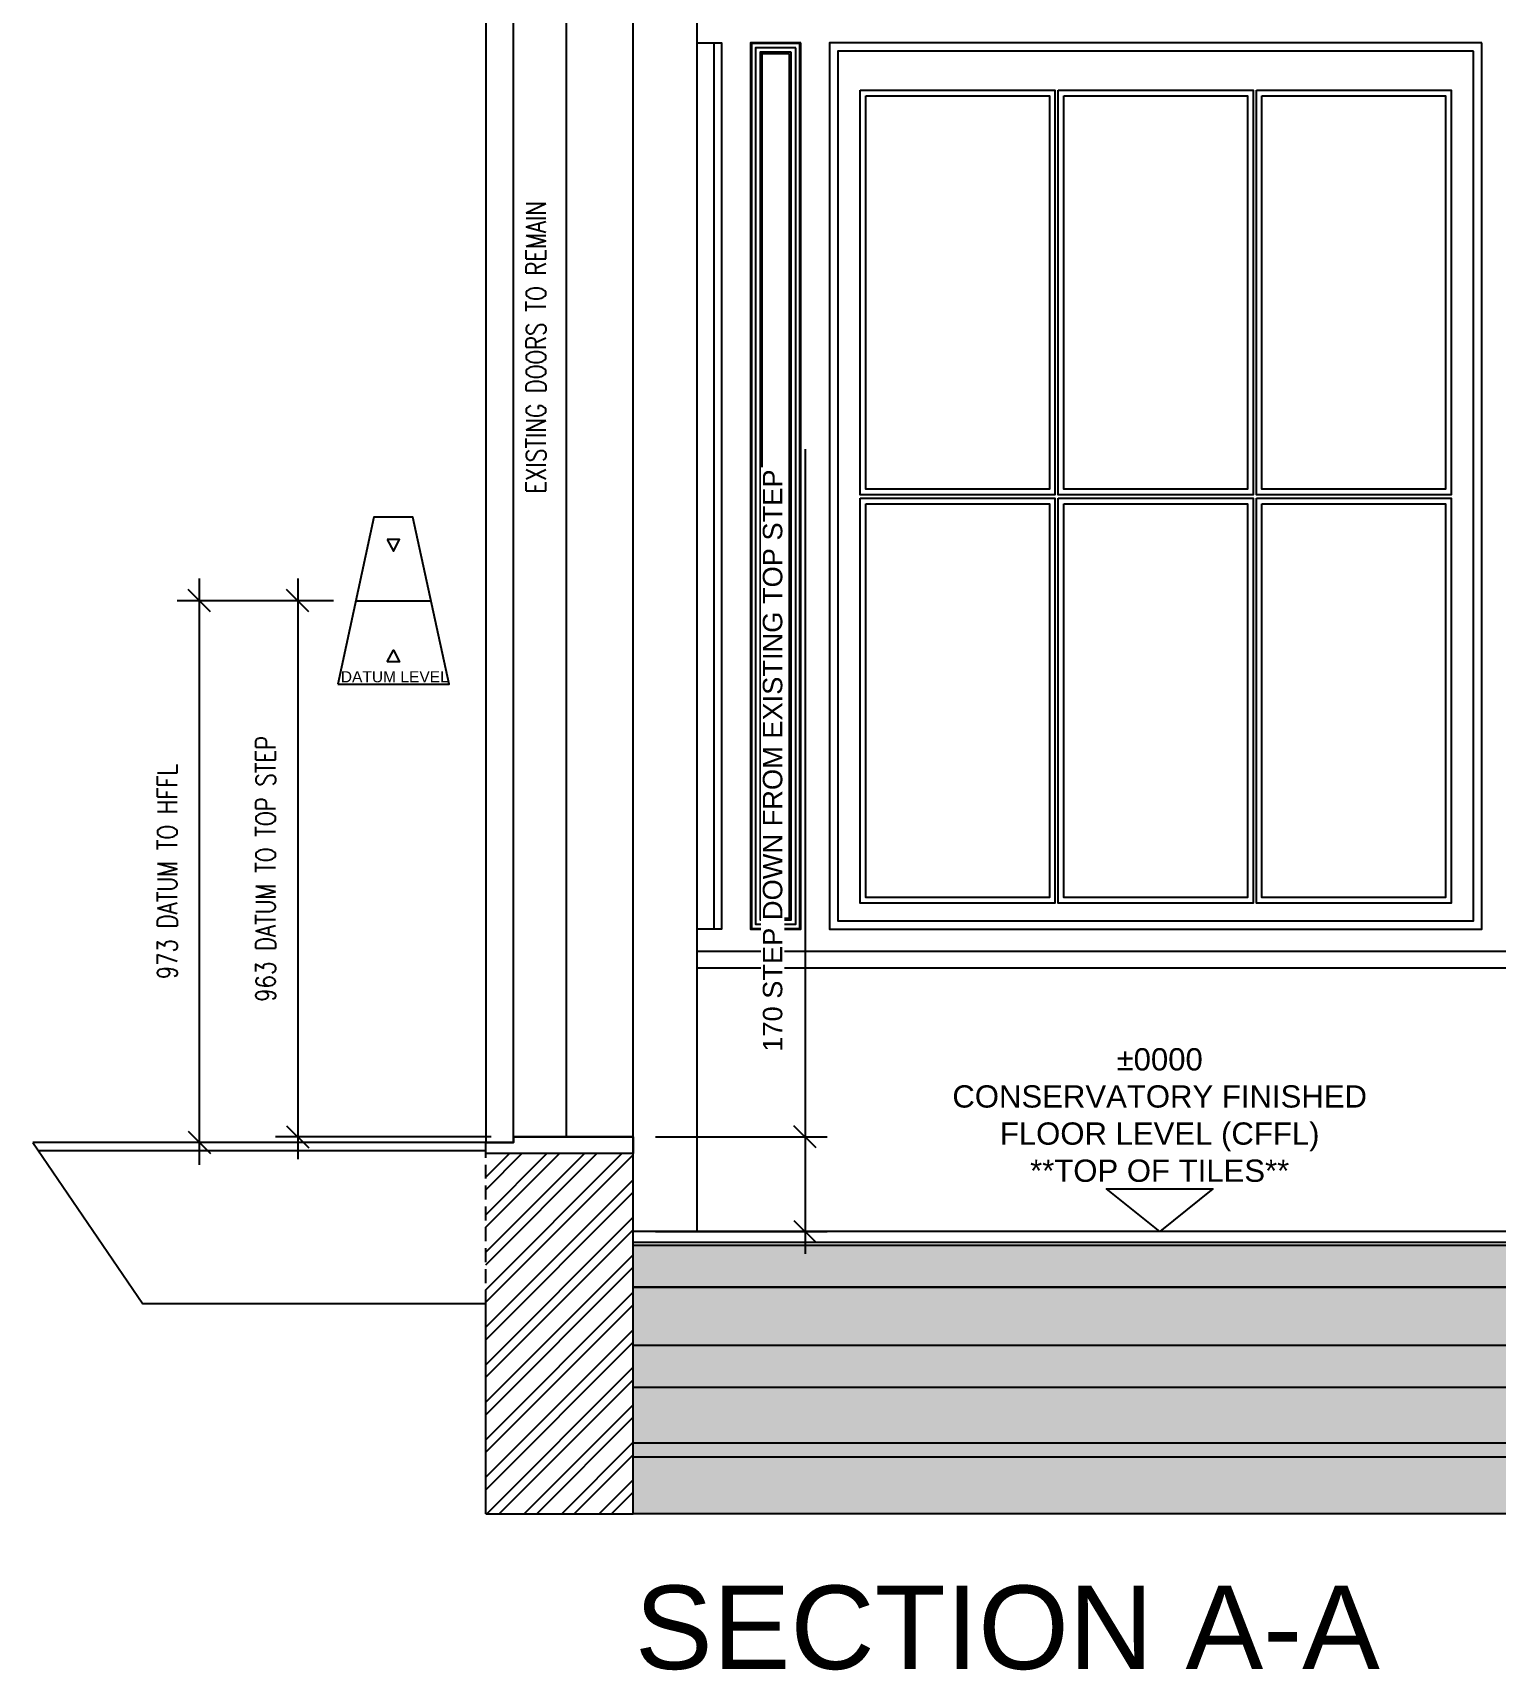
# Model space of a CAD drawing. Header units: millimetres. Extents: x -38686 to 870903, y -23218 to 232707.
# Drawn here: x 52989 to 55619, y 57694 to 60635 of the extents above; entities that cross this region are included whole.
import ezdxf

# ---------------------------------------------------------------- set-up
doc = ezdxf.new("R2010")
doc.units = ezdxf.units.MM
doc.header["$LTSCALE"] = 10
doc.header["$PDMODE"] = 35
doc.header["$PDSIZE"] = 50
for name, pattern in [('CENTER', [50.8, 31.75, -6.35, 6.35, -6.35]), ('CENTER2', [1.125, 0.75, -0.125, 0.125, -0.125]), ('HIDDEN', [0.375, 0.25, -0.125]), ('HIDDENX2', [0.75, 0.5, -0.25])]:
    doc.linetypes.add(name, pattern=pattern)
for name, color, linetype in [('02 - Notes & Text', 251, 'Continuous'), ('03 - Datum', 11, 'CENTER2'), ('10 - Frame Outline', 142, 'Continuous'), ('40 - Detail Outline', 142, 'Continuous'), ('41 - Detail', 7, 'Continuous'), ('42 - Detail Hatch', 7, 'Continuous'), ('44 - Detail Text', 7, 'Continuous')]:
    doc.layers.add(name, color=color, linetype=linetype)
doc.styles.add('1-20', font='romans.shx', dxfattribs={"width": 0.8, "height": 35})
doc.styles.add('CGBOLD', font='arialbd.ttf')
doc.linetypes.add('BATTING', pattern='A,0.00254,-2.54,[134,ltypeshp.shx,S=2.54,R=0,X=-2.54,Y=0],-5.08,[134,ltypeshp.shx,S=2.54,R=180,X=2.54,Y=0],-2.54', length=10.16254)
doc.dimstyles.new('1-20', dxfattribs={"dimtxt": 35, "dimasz": 40, "dimexe": 40, "dimexo": 40, "dimgap": 40, "dimtad": 1, "dimdec": 0, "dimzin": 0, "dimdsep": 46, "dimtxsty": '1-20', "dimblk": 'OBLIQUE', "dimcen": 40, "dimdle": 40, "dimclrd": 251, "dimclre": 251, "dimclrt": 251, "dimadec": 0, "dimazin": 0, "dimtfac": 1, "dimtdec": 0, "dimtix": 1, "dimtmove": 1, "dimatfit": 3, "dimfxl": 1, "dimtolj": 1, "dimtzin": 0, "dimlwd": 25, "dimarcsym": 0})
doc.dimstyles.new('1-20 Roundoff', dxfattribs={"dimtxt": 40, "dimasz": 40, "dimexe": 40, "dimexo": 40, "dimgap": 40, "dimtad": 1, "dimdsep": 46, "dimtxsty": '1-20', "dimblk": 'OBLIQUE', "dimcen": 40, "dimdle": 40, "dimclrd": 251, "dimclre": 251, "dimclrt": 251, "dimazin": 2, "dimtfac": 1, "dimtix": 1, "dimtmove": 1, "dimatfit": 3, "dimfxl": 1, "dimtolj": 1, "dimtzin": 0, "dimlwd": 25, "dimarcsym": 0})

# ---------------------------------------------------------------- blocks, each defined once
blk = doc.blocks.new('_Oblique')
at = {"color": 0, "linetype": 'ByBlock', "lineweight": -2}
blk.add_line((-0.5, -0.5), (0.5, 0.5), dxfattribs=at)
blk = doc.blocks.new('*D2402')
at = {"layer": '44 - Detail Text', "color": 251, "lineweight": 25, "ltscale": 10, "transparency": 16777216}
for p, q in [((54376.5, 59886.9), (54376.5, 58651.8)), ((54376.5, 58691.8), (54376.5, 58441.8))]:
    blk.add_line(p, q, dxfattribs=at)
at = {"layer": '44 - Detail Text', "color": 251, "lineweight": -2, "ltscale": 10, "transparency": 16777216}
for p, q in [((54107.6, 58651.8), (54416.5, 58651.8)), ((54107.6, 58481.8), (54416.5, 58481.8))]:
    blk.add_line(p, q, dxfattribs=at)
at = {"layer": 'Defpoints', "color": 0, "ltscale": 10, "transparency": 16777216}
for p in [(54067.6, 58651.8), (54067.6, 58481.8), (54376.5, 58481.8)]:
    blk.add_point(p, dxfattribs=at)
at = {"layer": '44 - Detail Text', "color": 251, "lineweight": 25, "ltscale": 10, "transparency": 16777216, "xscale": 40, "yscale": 40, "zscale": 40}
for p, rotation in [((54376.5, 58651.8), 90), ((54376.5, 58481.8), 270)]:
    blk.add_blockref('_Oblique', p, dxfattribs=dict(at, rotation=rotation))
at = {"layer": '44 - Detail Text', "color": 251, "ltscale": 10, "transparency": 16777216, "insert": (54318.4, 59327.6), "char_height": 35, "attachment_point": 5, "rotation": 90, "style": '1-20', "bg_fill": 3, "box_fill_scale": 1.1, "bg_fill_color": 256, "bg_fill_true_color": 13158600, "bg_fill_transparency": 0}
blk.add_mtext('\\A1;{\\fArial|b0|i0|c0|p34;\\W1;\\C3;170 STEP DOWN FROM EXISTING TOP STEP}', dxfattribs=at)
blk = doc.blocks.new('*D2409')
at = {"layer": '44 - Detail Text', "color": 251, "lineweight": 25, "ltscale": 10, "transparency": 16777216}
blk.add_line((53464.8, 59654.8), (53464.8, 58611.8), dxfattribs=at)
at = {"layer": '44 - Detail Text', "color": 251, "lineweight": -2, "ltscale": 10, "transparency": 16777216}
for p, q in [((53529.3, 59614.8), (53424.8, 59614.8)), ((53812.6, 58651.8), (53424.8, 58651.8))]:
    blk.add_line(p, q, dxfattribs=at)
at = {"layer": 'Defpoints', "color": 0, "ltscale": 10, "transparency": 16777216}
for p in [(53569.3, 59614.8), (53464.8, 58651.8), (53852.6, 58651.8)]:
    blk.add_point(p, dxfattribs=at)
at = {"layer": '44 - Detail Text', "color": 251, "lineweight": 25, "ltscale": 10, "transparency": 16777216, "xscale": 40, "yscale": 40, "zscale": 40}
for p, rotation in [((53464.8, 59614.8), 90), ((53464.8, 58651.8), 270)]:
    blk.add_blockref('_Oblique', p, dxfattribs=dict(at, rotation=rotation))
at = {"layer": '44 - Detail Text', "color": 251, "ltscale": 10, "transparency": 16777216, "insert": (53407.3, 59133.3), "char_height": 35, "attachment_point": 5, "rotation": 90, "style": '1-20'}
blk.add_mtext('\\A1;963 DATUM TO TOP STEP', dxfattribs=at)
blk = doc.blocks.new('*D2410')
at = {"layer": '44 - Detail Text', "color": 251, "lineweight": 25, "ltscale": 10, "transparency": 16777216}
blk.add_line((53287.9, 59654.8), (53287.9, 58601.8), dxfattribs=at)
at = {"layer": '44 - Detail Text', "color": 251, "lineweight": -2, "ltscale": 10, "transparency": 16777216}
for p, q in [((53529.3, 59614.8), (53247.9, 59614.8)), ((53762.6, 58641.8), (53247.9, 58641.8))]:
    blk.add_line(p, q, dxfattribs=at)
at = {"layer": 'Defpoints', "color": 0, "ltscale": 10, "transparency": 16777216}
for p in [(53569.3, 59614.8), (53287.9, 58641.8), (53802.6, 58641.8)]:
    blk.add_point(p, dxfattribs=at)
at = {"layer": '44 - Detail Text', "color": 251, "lineweight": 25, "ltscale": 10, "transparency": 16777216, "xscale": 40, "yscale": 40, "zscale": 40}
for p, rotation in [((53287.9, 59614.8), 90), ((53287.9, 58641.8), 270)]:
    blk.add_blockref('_Oblique', p, dxfattribs=dict(at, rotation=rotation))
at = {"layer": '44 - Detail Text', "color": 251, "ltscale": 10, "transparency": 16777216, "insert": (53230.4, 59128.3), "char_height": 35, "attachment_point": 5, "rotation": 90, "style": '1-20'}
blk.add_mtext('\\A1;973 DATUM TO HFFL', dxfattribs=at)

msp = doc.modelspace()

# ---------------------------------------------------------------- hatches: boundary and pattern name
h = msp.add_hatch()
h.set_pattern_fill('ANSI32', color=250, scale=5, style=0)
h.set_pattern_definition([(45, (-27907.534, 44961.77), (-33.67596, 33.67596), []), (45, (-27885.083, 44961.77), (-33.67596, 33.67596), [])])
h.paths.add_polyline_path([(53802.638, 58351.822), (53802.638, 57974.822), (54067.638, 57974.822), (54067.638, 58381.822), (54067.638, 58621.822), (53802.638, 58621.822)])
h = msp.add_hatch()
h.set_pattern_fill('AR-CONC', color=250, scale=0.3, angle=90, style=0)
h.set_pattern_definition([(140, (3877.48, 62339.05), (4.781726, 54.6554), [5.715, -62.865]), (85, (3877.48, 62339.05), (-57.317054, -10.573026), [4.572, -50.292175]), (190.45144, (3877.88, 62343.603), (-52.535326, 44.082374), [4.857, -53.427073]), (136.1842, (3862.24, 62339.05), (12.6127, 81.32371), [8.5725, -94.2975]), (186.63556, (3863.29, 62345.826), (-74.22784, 71.22124), [7.28551, -80.14068]), (81.18415, (3862.24, 62339.05), (-74.22784, 71.22124), [6.85799, -75.43792]), (111, (3866.05, 62346.67), (30.67956, 45.484317), [5.715, -62.865]), (56, (3866.05, 62346.67), (-55.25639, 18.54061), [4.572, -50.292]), (161.45145, (3868.61, 62350.46), (-24.57683, 64.024926), [4.857, -53.42698]), (127.5, (3877.481, 62339.049), (-25.366512, 0.926581), [0, -49.6824, 0, -51.054, 0, -50.4825]), (97.5, (3877.48, 62339.05), (-30.054172, 20.045899), [0, -29.1084, 0, -48.5394, 0, -19.2405]), (57.5, (3877.481, 62322.056), (1.718623, 40.6771786), [0, -19.05, 0, -59.436, 0, -78.867]), (47.5, (3877.48, 62314.436), (-7.627947, 44.438754), [0, -24.765, 0, -39.4716, 0, -56.007])])
h.paths.add_polyline_path([(56899.638, 58076.822), (56899.638, 58201.822), (54067.638, 58201.822), (54067.638, 58076.822)])
at = {"layer": '10 - Frame Outline'}
h = msp.add_hatch(dxfattribs=at)
h.set_pattern_fill('GRAVEL', color=250, scale=2, style=0)
h.set_pattern_definition([(228.0127875, (178790.012, 91755.217), (-406.40000003, -457.19999997), [6.834429, -676.609673]), (184.969741, (178785.4401, 91750.137), (609.59999976, 50.800002894), [11.728094, -1161.080978]), (132.510447, (178773.756, 91749.121), (508.000000215, -558.799999805), [8.26963, -818.694456]), (267.273689, (178753.9441, 91736.421), (50.800000106, 1015.999999995), [10.68009, -1057.328749]), (292.8336542, (178753.4361, 91725.753), (-254.00000002, 609.59999999), [10.472674, -1036.796155]), (357.273689, (178757.5001, 91716.101), (-1015.999999995, 50.800000106), [10.68009, -1057.328749]), (37.6942405, (178768.1681, 91715.593), (-660.39999997, -508.000000038), [14.123873, -1398.262306]), (72.2553284, (178779.3441, 91724.229), (355.600000096, 1117.59999997), [13.33439, -1320.105132]), (121.4295656, (178783.4081, 91736.929), (-406.400000058, 660.399999965), [10.71626, -1060.910914]), (175.2363583, (178777.82, 91746.073), (558.79999999, -50.80000009), [12.234266, -599.478739]), (222.3974378, (178765.6281, 91747.089), (-609.59999998, -558.800000021), [15.821558, -1566.33545]), (138.814075, (178804.236, 91735.913), (-355.59999998, 304.80000002), [5.40009, -534.611316]), (171.4692344, (178800.1721, 91739.469), (660.40000002, -101.599999885), [10.27364, -1017.09278]), (225, (178790.012, 91740.993), (-7e-15, -50.8), [7.184187, -64.657862]), (203.1985905, (178786.456, 91747.089), (254, 101.59999998), [3.868826, -383.012447]), (291.8014095, (178782.9, 91745.565), (-50.8, 152.4), [5.471312, -268.09506]), (30.9637565, (178784.932, 91740.485), (152.4, 101.6), [8.886393, -287.325963]), (161.565051, (178792.552, 91745.057), (101.6, -50.8), [6.425743, -154.217962]), (16.3895403, (178753.436, 91745.565), (508, 152.4), [9.00176, -891.176533]), (70.346176, (178762.072, 91748.105), (-203.20000002, -558.79999999), [7.551979, -747.644314]), (293.1985905, (178792.552, 91755.217), (-101.59999998, 254), [7.737602, -379.143672]), (343.6104597, (178795.6, 91748.105), (-508.00000001, 152.399999964), [9.00176, -891.176533]), (339.443955, (178753.436, 91714.069), (-254, 101.6), [8.680704, -425.354686]), (294.7751406, (178761.564, 91711.021), (-254.0000003, 558.79999986), [7.273442, -720.071868]), (66.8014095, (178793.06, 91704.417), (101.6, 254), [7.737602, -379.143672]), (17.3540246, (178796.108, 91711.529), (-660.39999999, -203.20000004), [8.515655, -843.04752]), (69.443955, (178768.168, 91704.417), (-101.6, -254), [4.340352, -429.695038]), (101.3099325, (178790.012, 91704.417), (-50.8, 203.2), [2.590292, -256.4399]), (165.963757, (178789.504, 91706.957), (152.4, -50.8), [10.472674, -198.981092]), (186.009006, (178779.3441, 91709.497), (508, 50.800000027), [9.70534, -960.827297]), (303.690068, (178784.932, 91735.913), (-50.8, 101.6), [7.326478, -175.835527]), (353.1572266, (178788.9961, 91729.817), (863.600000005, -101.599999955), [12.791135, -1266.320181]), (60.945396, (178801.696, 91728.293), (-203.2, -355.6), [5.230165, -517.787846]), (90, (178804.236, 91732.865), (-50.8, 50.8), [3.048, -47.752]), (120.256437, (178778.328, 91711.021), (203.19999998, -355.60000001), [7.05734, -698.678815]), (48.0127875, (178774.772, 91717.117), (406.40000003, 457.19999997), [13.668858, -669.775244]), (0, (178783.916, 91727.277), (50.8, 50.8), [13.208, -37.592]), (325.3048465, (178797.124, 91727.277), (508.00000019, -355.599999725), [8.032191, -795.186334]), (254.054604, (178803.728, 91722.705), (-50.8, -203.2), [7.396582, -362.433]), (207.6459754, (178801.6961, 91715.593), (-965.200000035, -507.999999933), [12.042902, -1192.249288]), (175.4260787, (178791.0281, 91710.005), (-660.4, 50.8), [12.74059, -1261.31693])])
h.paths.add_polyline_path([(54067.013, 58076.822), (56900.263, 58076.822), (56900.888, 57974.822), (54067.638, 57974.822)])
at = {"layer": '41 - Detail'}
h = msp.add_hatch(dxfattribs=at)
h.set_pattern_fill('AR-SAND', color=252, scale=0.5, style=0)
h.set_pattern_definition([(37.5, (3877.481, 62369.049), (-0.800016, 24.470662), [0, -19.304, 0, -21.59, 0, -20.6375]), (7.5, (3877.48, 62369.05), (22.476164, 35.841255), [0, -10.414, 0, -17.399, 0, -6.6675]), (327.5, (3861.86, 62369.049), (39.5496185, 0.071859), [0, -6.35, 0, -22.86, 0, -29.845]), (317.5, (3861.86, 62369.05), (38.177823, 11.146466), [0, -3.175, 0, -14.986, 0, -17.145])])
h.paths.add_polyline_path([(54067.638, 58456.822), (56874.638, 58456.822), (56874.638, 58382.822), (54067.638, 58382.822)])
h = msp.add_hatch(dxfattribs=at)
h.set_pattern_fill('AR-SAND', color=251, scale=0.3, style=0)
h.set_pattern_definition([(37.5, (3877.481, 62339.049), (-0.4800094, 14.682397), [0, -11.5824, 0, -12.954, 0, -12.3825]), (7.5, (3877.481, 62339.049), (13.4856985, 21.504753), [0, -6.2484, 0, -10.4394, 0, -4.0005]), (327.5, (3868.109, 62339.049), (23.729771, 0.0431155), [0, -3.81, 0, -13.716, 0, -17.907]), (317.5, (3868.109, 62339.049), (22.9066936, 6.68788), [0, -1.905, 0, -8.9916, 0, -10.287])])
h.paths.add_polyline_path([(54067.638, 58101.822), (56900.638, 58101.822), (56900.638, 58076.822), (54067.638, 58076.822)])
at = {"layer": '42 - Detail Hatch', "ltscale": 10}
h = msp.add_hatch(color=253, dxfattribs=at)
h.dxf.hatch_style = 1
h.paths.add_polyline_path([(57000.638, 58409.822), (56900.638, 58409.822), (56900.638, 58381.822), (54067.638, 58381.822), (54067.638, 57974.822), (57210.638, 57974.822), (57210.638, 58044.822), (57100.638, 58044.822), (57100.638, 58223.425), (57000.638, 58259.822)])

# ---------------------------------------------------------------- linework, layer by layer
at = {"color": 5, "ltscale": 10}
msp.add_line((56900.638, 58481.822), (54067.638, 58481.822), dxfattribs=at)
at = {"color": 7}
for p, q in [((56900.638, 58461.822), (54067.638, 58461.822)), ((56900.638, 58456.822), (54067.638, 58456.822)), ((56900.638, 58381.822), (54067.638, 58381.822)), ((56900.638, 58201.822), (54067.638, 58201.822)), ((56900.638, 58101.822), (54067.638, 58101.822)), ((56900.138, 58076.822), (54067.138, 58076.822))]:
    msp.add_line(p, q, dxfattribs=at)
at = {"color": 250, "linetype": 'BATTING', "ltscale": 0.73}
msp.add_line((56900.638, 58276.822), (54067.638, 58276.822), dxfattribs=at)
at = {"linetype": 'CENTER', "ltscale": 0.5, "const_width": 1}
msp.add_lwpolyline([(54067.638, 58382.822), (56874.638, 58382.822), (56874.638, 58456.822)], dxfattribs=at)
at = {"layer": '03 - Datum', "linetype": 'Continuous', "ltscale": 10}
msp.add_lwpolyline([(55013.772, 58481.822), (54918.231, 58558.622), (55109.312, 58558.622)], close=True, dxfattribs=at)
at = {"layer": '40 - Detail Outline', "color": 252, "ltscale": 2}
msp.add_line((54182.638, 58481.822), (54182.638, 61640.399), dxfattribs=at)
at = {"layer": '40 - Detail Outline', "color": 251, "ltscale": 10}
for p, q in [((53852.638, 58651.822), (53852.638, 61547.822)), ((56857.138, 58984.822), (54182.638, 58984.822)), ((56857.138, 58954.822), (54182.638, 58954.822))]:
    msp.add_line(p, q, dxfattribs=at)
at = {"layer": '40 - Detail Outline', "color": 7, "ltscale": 10}
msp.add_line((54067.638, 58651.822), (54067.638, 61547.822), dxfattribs=at)
at = {"layer": '40 - Detail Outline', "color": 250, "ltscale": 10}
msp.add_line((54212.638, 60616.822), (54212.638, 59024.822), dxfattribs=at)
at = {"layer": '40 - Detail Outline', "color": 3, "ltscale": 10}
msp.add_line((53569.276, 59614.822), (53704.276, 59614.822), dxfattribs=at)
at = {"layer": '40 - Detail Outline', "color": 252, "ltscale": 10}
for p, q in [((53802.638, 58626.822), (52998.522, 58626.822)), ((53802.638, 57974.822), (54067.638, 57974.822))]:
    msp.add_line(p, q, dxfattribs=at)
at = {"layer": '40 - Detail Outline', "color": 5, "linetype": 'HIDDEN', "ltscale": 10}
msp.add_line((53802.638, 58351.822), (53802.638, 58626.822), dxfattribs=at)
at = {"layer": '40 - Detail Outline', "color": 7, "ltscale": 10}
for points in [[(53947.638, 61547.822), (53802.638, 61547.822), (53802.638, 58641.822), (53852.638, 58641.822), (53852.638, 58651.822), (53947.638, 58651.822)], [(53802.638, 58641.822), (53852.638, 58641.822), (53852.638, 58651.822), (54067.638, 58651.822), (54067.638, 58621.822), (53802.638, 58621.822)]]:
    msp.add_lwpolyline(points, close=True, dxfattribs=at)
at = {"layer": '40 - Detail Outline', "color": 250, "ltscale": 10}
msp.add_lwpolyline([(54182.638, 60616.822), (54226.638, 60616.822), (54226.638, 59024.822), (54182.638, 59024.822)], dxfattribs=at)
for points in [[(54368.638, 60616.822), (54278.638, 60616.822), (54278.638, 59024.822), (54368.638, 59024.822)], [(54367.138, 60615.322), (54280.138, 60615.322), (54280.138, 59026.322), (54367.138, 59026.322)], [(55592.638, 60616.822), (54420.638, 60616.822), (54420.638, 59024.822), (55592.638, 59024.822)], [(54359.839, 60608.023), (54287.438, 60608.023), (54287.438, 59033.622), (54359.839, 59033.622)], [(54351.638, 60599.822), (54295.638, 60599.822), (54295.638, 59041.822), (54351.638, 59041.822)], [(54348.638, 60596.822), (54298.638, 60596.822), (54298.638, 59044.822), (54348.638, 59044.822)], [(55577.638, 60601.822), (54435.638, 60601.822), (54435.638, 59039.822), (55577.638, 59039.822)], [(54475.638, 60531.822), (54825.638, 60531.822), (54825.638, 59804.785), (54475.638, 59804.785)], [(54831.638, 60531.822), (55181.638, 60531.822), (55181.638, 59804.785), (54831.638, 59804.785)], [(55187.638, 60531.822), (55537.638, 60531.822), (55537.638, 59804.785), (55187.638, 59804.785)], [(54485.638, 60521.822), (54815.638, 60521.822), (54815.638, 59814.785), (54485.638, 59814.785)], [(54841.638, 60521.822), (55171.638, 60521.822), (55171.638, 59814.785), (54841.638, 59814.785)], [(55197.638, 60521.822), (55527.638, 60521.822), (55527.638, 59814.785), (55197.638, 59814.785)], [(54475.638, 59798.785), (54825.638, 59798.785), (54825.638, 59071.748), (54475.638, 59071.748)], [(54831.638, 59798.785), (55181.638, 59798.785), (55181.638, 59071.748), (54831.638, 59071.748)], [(55187.638, 59798.785), (55537.638, 59798.785), (55537.638, 59071.748), (55187.638, 59071.748)], [(54485.638, 59788.785), (54815.638, 59788.785), (54815.638, 59081.748), (54485.638, 59081.748)], [(54841.638, 59788.785), (55171.638, 59788.785), (55171.638, 59081.748), (54841.638, 59081.748)], [(55197.638, 59788.785), (55527.638, 59788.785), (55527.638, 59081.748), (55197.638, 59081.748)]]:
    msp.add_lwpolyline(points, close=True, dxfattribs=at)
at = {"layer": '40 - Detail Outline', "color": 3, "ltscale": 10}
for points in [[(53536.776, 59464.822), (53736.776, 59464.822), (53671.776, 59764.822), (53601.776, 59764.822)], [(53625.563, 59724.822), (53636.776, 59703.609), (53647.99, 59724.822), (53625.563, 59724.822)], [(53625.563, 59504.822), (53636.776, 59526.036), (53647.99, 59504.822), (53625.563, 59504.822)]]:
    msp.add_lwpolyline(points, close=True, dxfattribs=at)
at = {"layer": '40 - Detail Outline', "color": 5, "ltscale": 10}
for points in [[(54067.638, 57974.822), (54067.638, 58651.822), (53852.638, 58651.822), (53852.638, 58641.822), (53802.638, 58641.822), (52988.642, 58641.822)], [(53802.638, 57974.822), (53802.638, 58351.822), (53186.229, 58351.822)]]:
    msp.add_lwpolyline(points, dxfattribs=at)
at = {"layer": '40 - Detail Outline', "color": 252, "ltscale": 10}
for points in [[(52988.642, 58641.822), (53186.229, 58351.822)], [(54067.638, 58381.822), (56900.638, 58381.822), (56900.638, 58439.822), (57000.638, 58439.822), (57000.638, 58259.822), (57100.638, 58223.425), (57100.638, 58044.822), (57210.638, 58044.822), (57210.638, 57974.822), (54067.638, 57974.822), (54067.638, 58381.822)]]:
    msp.add_lwpolyline(points, dxfattribs=at)
at = {"layer": '40 - Detail Outline', "color": 7, "linetype": 'HIDDENX2', "ltscale": 3, "const_width": 1.5}
msp.add_lwpolyline([(54067.638, 58076.822), (56899.638, 58076.822), (56899.638, 58440.822), (57000.638, 58440.822)], dxfattribs=at)

# ---------------------------------------------------------------- texts
at = {"layer": '02 - Notes & Text', "color": 3, "insert": (55013.772, 58690.769), "char_height": 40, "width": 891.17329, "attachment_point": 5, "style": '1-20'}
msp.add_mtext('{\\fArial|b0|i0|c0|p34;\\W1;±0000\\PCONSERVATORY FINISHED FLOOR LEVEL (CFFL)\\P**TOP OF TILES**}', dxfattribs=at)
at = {"layer": '40 - Detail Outline', "color": 251, "ltscale": 10, "insert": (53875.554, 59807.452), "char_height": 35, "attachment_point": 1, "rotation": 90, "style": '1-20'}
msp.add_mtext('EXISTING DOORS TO REMAIN', dxfattribs=at)
at = {"layer": '41 - Detail', "insert": (54070.676, 57769.883), "char_height": 150, "width": 3225.10319, "attachment_point": 4, "style": 'CGBOLD'}
msp.add_mtext('{\\fArial|b0|i0|c0|p34;\\C3;SECTION A-A}', dxfattribs=at)
at = {"layer": '42 - Detail Hatch', "color": 253, "insert": (53639.276, 59477.99), "char_height": 20, "attachment_point": 5, "style": '1-20'}
msp.add_mtext('\\A1;{\\fArial|b0|i0|c0|p34;\\W1;DATUM LEVEL}', dxfattribs=at)

# ---------------------------------------------------------------- dimensions: what is measured, and where the dimension line sits
at = {"layer": '44 - Detail Text', "color": 251, "ltscale": 10}
for base, p2, override, picture, middle in [((53287.862, 58641.822), (53802.638, 58641.822), {"dimpost": ' DATUM TO HFFL'}, '*D2410', (53230.362, 59128.322)), ((53464.835, 58651.822), (53852.638, 58651.822), {"dimpost": ' DATUM TO TOP STEP'}, '*D2409', (53407.335, 59133.322))]:
    dim = msp.add_linear_dim(base=base, p1=(53569.276, 59614.822), p2=p2, angle=90, dimstyle='1-20', override=override, dxfattribs=at)
    dim.commit()
    dim.dimension.update_dxf_attribs({"geometry": picture, "text_midpoint": middle})

# ---------------------------------------------------------------- next in the draw order: dimensions: what is measured, and where the dimension line sits
at = {"layer": '44 - Detail Text', "color": 5, "ltscale": 10}
dim = msp.add_linear_dim(base=(54376.479, 58481.822), p1=(54067.638, 58651.822), p2=(54067.638, 58481.822), angle=90, text='{\\fArial|b0|i0|c0|p34;\\W1;\\C3;<>}', dimstyle='1-20 Roundoff', override={"dimpost": ' STEP DOWN FROM EXISTING TOP STEP', "dimtfill": 1}, dxfattribs=at)
dim.commit()
dim.dimension.update_dxf_attribs({"geometry": '*D2402', "text_midpoint": (54376.479, 59327.606), "dimtype": 160})

doc.saveas('drawing.dxf')
